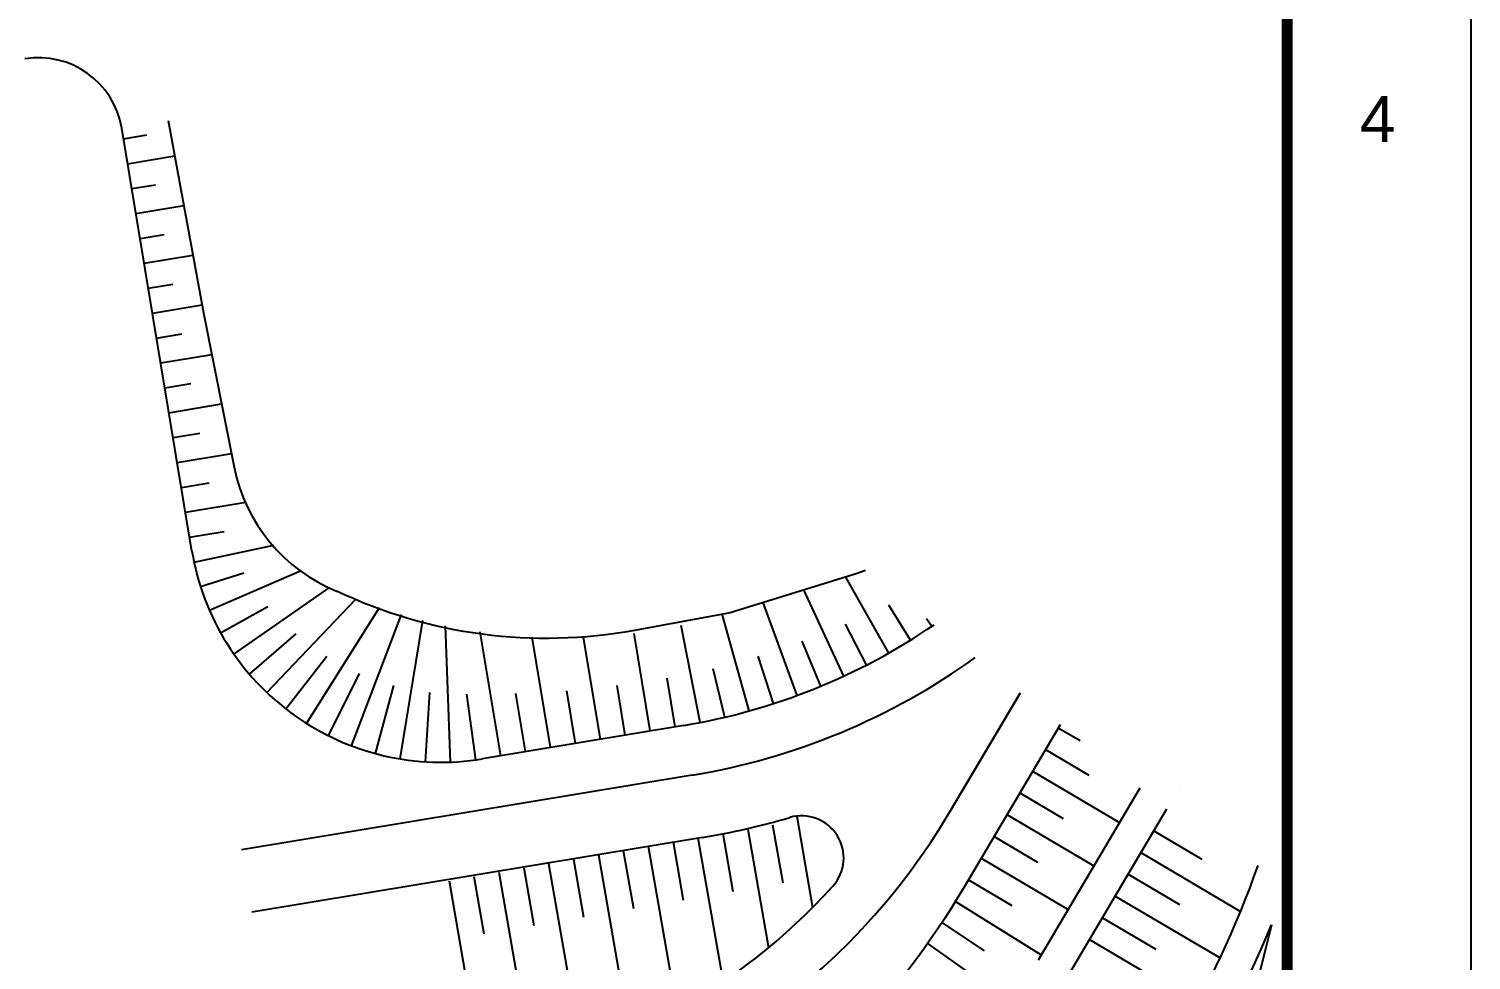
# Model space of a CAD drawing. Header units: millimetres. Extents: x -16232 to 52632, y -3739 to 20678.
# Drawn here: x 22880 to 25230, y 14148 to 15667 of the extents above; entities that cross this region are included whole.
import ezdxf
from ezdxf.enums import TextEntityAlignment as Align

# ---------------------------------------------------------------- set-up
doc = ezdxf.new("R2010")
doc.units = ezdxf.units.MM
doc.header["$LTSCALE"] = 300
doc.header["$MEASUREMENT"] = 0
doc.layers.add('CINZA-8', color=8, linetype='Continuous')
doc.styles.add('PADRAO ANGLO', font='arial.ttf')

# ---------------------------------------------------------------- blocks, each defined once
blk = doc.blocks.new('FORMATO_A1')
blk.add_line((841, 0), (841, 594))
at = {"const_width": 0.6}
blk.add_lwpolyline([(831, 584), (25, 584), (25, 10), (831, 10)], close=True, dxfattribs=at)
at = {"style": 'PADRAO ANGLO'}
blk.add_text('4', height=2.5, dxfattribs=at).set_placement((835.921, 517.328), align=Align.MIDDLE)

msp = doc.modelspace()

# ---------------------------------------------------------------- linework, layer by layer
at = {"layer": 'CINZA-8'}
for p, q in [((23106.662, 15517.66), (23164.397, 15203.934)), ((23145.484, 14815.23), (23030.964, 15505.093)), ((23033.874, 15487.561), (23071.877, 15493.869)), ((23040.614, 15446.96), (23117.33, 15459.695)), ((23047.354, 15406.359), (23086.067, 15412.785)), ((23054.094, 15365.758), (23132.23, 15378.729)), ((23060.834, 15325.157), (23100.257, 15331.701)), ((23067.574, 15284.556), (23147.13, 15297.763)), ((23074.314, 15243.955), (23114.447, 15250.617)), ((23081.054, 15203.354), (23162.03, 15216.796)), ((23164.397, 15203.934), (23214.247, 14952.284)), ((23087.794, 15162.753), (23128.825, 15169.564)), ((23094.533, 15122.152), (23177.857, 15135.984)), ((23101.273, 15081.551), (23143.566, 15088.572)), ((23108.013, 15040.95), (23193.86, 15055.201)), ((23114.753, 15000.349), (23158.307, 15007.579)), ((23121.493, 14959.748), (23209.862, 14974.418)), ((23128.233, 14919.147), (23173.562, 14926.672)), ((23134.973, 14878.546), (23233.516, 14894.905)), ((23141.713, 14837.945), (23198.169, 14847.317)), ((23148.846, 14797.415), (23278.759, 14824.909)), ((23173.801, 14719.12), (23323.16, 14783.78)), ((23159.365, 14757.643), (23229.922, 14780.133)), ((24280.976, 14649.168), (24210.884, 14772.959)), ((23213.814, 14647.344), (23369.224, 14755.628)), ((23267.29, 14584.947), (23412.605, 14737.154)), ((24207.783, 14611.558), (24142.709, 14751.917)), ((23192.012, 14682.231), (23269.12, 14725.216)), ((23332.095, 14534.418), (23450.986, 14723.112)), ((24131.785, 14579.999), (24076.02, 14731.334)), ((24316.37, 14670.167), (24280.802, 14727.437)), ((23405.647, 14497.772), (23486.729, 14711.728)), ((23485.014, 14476.468), (23521.936, 14702.048)), ((23567.031, 14471.357), (23558.638, 14693.523)), ((23973.383, 14535.825), (23942.81, 14694.038)), ((24053.48, 14554.699), (24009.886, 14711.018)), ((24244.761, 14629.621), (24210.656, 14695.992)), ((24350.883, 14692.583), (24342.426, 14705.043)), ((23238.991, 14614.807), (23315.323, 14680.225)), ((23648.636, 14481.557), (23615.124, 14683.43)), ((23729.838, 14495.037), (23699.973, 14674.943)), ((23811.04, 14508.517), (23783.529, 14674.241)), ((23892.242, 14521.997), (23865.853, 14680.961)), ((24170.104, 14595.008), (24139.67, 14668.297)), ((23298.428, 14558.061), (23365.349, 14643.89)), ((24092.889, 14566.555), (24067.918, 14643.841)), ((24013.622, 14544.45), (23995.071, 14623.177)), ((23367.954, 14514.255), (23418.502, 14615.707)), ((23444.798, 14485.134), (23474.536, 14595.925)), ((23851.641, 14515.257), (23838.242, 14595.972)), ((23932.843, 14528.737), (23919.703, 14607.891)), ((23525.895, 14471.86), (23532.931, 14584.762)), ((23608.012, 14474.962), (23593.133, 14582.285)), ((23689.237, 14488.297), (23673.476, 14583.239)), ((23770.439, 14501.777), (23756.173, 14587.712)), ((23947.025, 14531.091), (23618.893, 14476.62)), ((24557.242, 14527.376), (24592.601, 14506.486)), ((24536.307, 14491.942), (24607.176, 14450.072)), ((24515.373, 14456.507), (24657.111, 14372.768)), ((24494.438, 14421.073), (24565.307, 14379.203)), ((24690.3, 14428.945), (24524.498, 14148.306)), ((24754.686, 14430.044), (24754.692, 14430.041)), ((24473.503, 14385.638), (24615.241, 14301.899)), ((24733.691, 14394.507), (24571.744, 14120.393)), ((24733.751, 14394.61), (24733.763, 14394.603)), ((24051.123, 14362.127), (24084.761, 14168.378)), ((24091.673, 14369.167), (24108.096, 14274.571)), ((24131.003, 14383.248), (24156.854, 14234.349)), ((23929.469, 14341.006), (23945.892, 14246.41)), ((23970.021, 14348.046), (24010.907, 14112.545)), ((24010.571, 14355.087), (24026.994, 14260.491)), ((24452.569, 14350.204), (24523.438, 14308.334)), ((24712.817, 14359.175), (24791.188, 14312.874)), ((24712.817, 14359.175), (24712.823, 14359.172)), ((23807.816, 14319.885), (23858.778, 14026.351)), ((23848.367, 14326.925), (23864.79, 14232.33)), ((23888.919, 14333.966), (23935.528, 14065.503)), ((24431.634, 14314.769), (24573.372, 14231.03)), ((24691.882, 14323.741), (24854.267, 14227.803)), ((24691.882, 14323.741), (24691.894, 14323.734)), ((23645.616, 14291.725), (23701.555, 13969.524)), ((23686.166, 14298.765), (23702.486, 14204.769)), ((23726.716, 14305.805), (23780.766, 13994.489)), ((23767.266, 14312.845), (23783.638, 14218.55)), ((23564.516, 14277.645), (23621.187, 13951.232)), ((23605.066, 14284.685), (23621.333, 14190.989)), ((24410.699, 14279.335), (24481.568, 14237.465)), ((24670.947, 14288.306), (24754.501, 14238.943)), ((24670.947, 14288.306), (24670.953, 14288.303)), ((24389.442, 14244.094), (24529.526, 14156.816)), ((24650.013, 14252.872), (24820.928, 14151.895)), ((24650.013, 14252.872), (24650.024, 14252.865)), ((24367.167, 14209.488), (24436.43, 14163.45)), ((24629.078, 14217.437), (24715.987, 14166.091)), ((24629.078, 14217.437), (24629.084, 14217.434)), ((24343.883, 14175.553), (24480.562, 14078.784)), ((24608.143, 14182.003), (24783.965, 14078.127)), ((24608.143, 14182.003), (24608.155, 14181.996))]:
    msp.add_line(p, q, dxfattribs=at)
at = {"layer": 'CINZA-8', "flags": 128}
for points in [[(24243.087, 14783.885), (24229.73, 14778.775), (24022.303, 14714.755)], [(24495.041, 14583.917), (24381.174, 14391.183)], [(23960.505, 14449.889), (23226.4, 14328.024)], [(23977.355, 14348.387), (23243.25, 14226.522)]]:
    msp.add_lwpolyline(points, dxfattribs=at)
at = {"layer": 'CINZA-8'}
msp.add_lwpolyline([(24022.303, 14714.755), (23866.382, 14686.066, -0.15792178), (23381.098, 14750.15, -2.97200857)], format="xyb", dxfattribs=at)
at = {"layer": 'CINZA-8', "flags": 128}
for points in [[(23578.7, 13860.56), (23615.985, 13866.749, 0.22169466), (24381.174, 14391.183), (24495.041, 14583.917)], [(24560.127, 14532.26), (24403.589, 14267.3, -0.11803074), (23959.54, 13808.078)]]:
    msp.add_lwpolyline(points, format="xyb", dxfattribs=at)
at = {"layer": 'CINZA-8'}
msp.add_lwpolyline([(24904.671, 14206.082), (24843.785, 13961.621), (24752.674, 13828.386), (24570.452, 13611.003), (24224.51, 13407.052)], dxfattribs=at)
for centre, radius, start, end in [((22895.627, 15482.627), 137.189, 9.425385, 99.425384), ((23485.115, 15005.941), 276.132, 191.204763, 247.870895), ((23551.494, 14882.629), 411.566, 189.425385, 279.425438), ((23780.772, 15532.582), 1015.196, 279.425438, 304.43097), ((23780.772, 15532.582), 1097.51, 279.425438, 305.750938), ((23779.604, 15539.622), 1207.538, 279.425438, 286.351504), ((24138.873, 14315.106), 68.594, 317.923801, 106.351504), ((23343.348, 14846.13), 1632.545, 296.093325, 340.564727), ((23436.254, 14949.442), 1015.196, 279.425438, 317.923801), ((23343.348, 14846.13), 1687.421, 301.479596, 337.709368)]:
    msp.add_arc(centre, radius, start, end, dxfattribs=at)

# ---------------------------------------------------------------- block references
at = {"xscale": 30, "yscale": 30, "zscale": 30}
msp.add_blockref('FORMATO_A1', (0, 0), dxfattribs=at)

doc.saveas('drawing.dxf')
